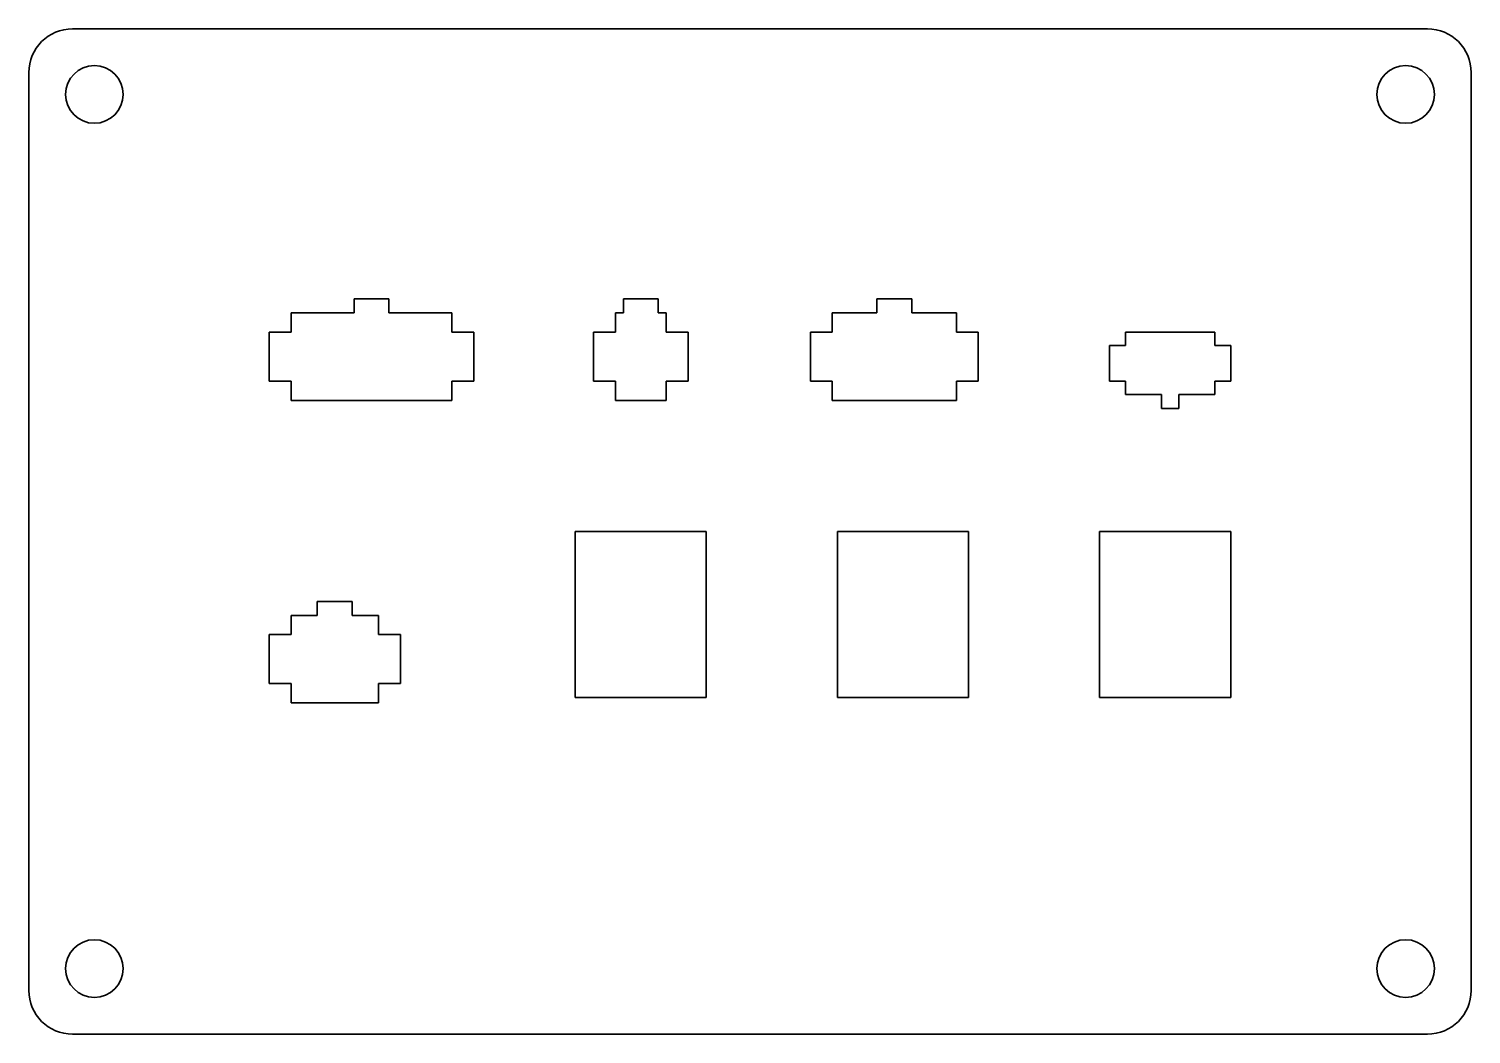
# Model space of a CAD drawing. Header units: inches. Extents: x 0 to 165, y 0 to 115.
import ezdxf

# ---------------------------------------------------------------- set-up
doc = ezdxf.new("R2010")
doc.units = ezdxf.units.IN
doc.header["$MEASUREMENT"] = 0
doc.layers.add('SIMUMAK Visible (ISO)', color=7, linetype='Continuous', lineweight=35)

# ---------------------------------------------------------------- blocks, each defined once
blk = doc.blocks.new('SIL-V025-REARPANEL01_Sheet_SIL-V025-REARPANEL01')
at = {"layer": 'SIMUMAK Visible (ISO)'}
for p, q in [((77.5, 57.5), (-77.5, 57.5)), ((-82.5, 52.5), (-82.5, -52.5)), ((82.5, -52.5), (82.5, 52.5)), ((-45.3, 25), (-45.3, 26.6)), ((-45.3, 26.6), (-41.3, 26.6)), ((-41.3, 26.6), (-41.3, 25)), ((-14.49, 25), (-14.49, 26.6)), ((-14.49, 26.6), (-10.49, 26.6)), ((-10.49, 26.6), (-10.49, 25)), ((14.51, 25), (14.51, 26.6)), ((14.51, 26.6), (18.51, 26.6)), ((18.51, 26.6), (18.51, 25)), ((-52.5, 22.8), (-52.5, 25)), ((-52.5, 25), (-45.3, 25)), ((-41.3, 25), (-34.1, 25)), ((-34.1, 25), (-34.1, 22.8)), ((-15.39, 22.8), (-15.39, 25)), ((-15.39, 25), (-14.49, 25)), ((-10.49, 25), (-9.59, 25)), ((-9.59, 25), (-9.59, 22.8)), ((9.41, 22.8), (9.41, 25)), ((9.41, 25), (14.51, 25)), ((18.51, 25), (23.61, 25)), ((23.61, 25), (23.61, 22.8)), ((-55, 22.8), (-52.5, 22.8)), ((-55, 17.2), (-55, 22.8)), ((-34.1, 22.8), (-31.6, 22.8)), ((-31.6, 22.8), (-31.6, 17.2)), ((-17.89, 22.8), (-15.39, 22.8)), ((-17.89, 17.2), (-17.89, 22.8)), ((-9.59, 22.8), (-7.09, 22.8)), ((-7.09, 22.8), (-7.09, 17.2)), ((6.91, 17.2), (6.91, 22.8)), ((6.91, 22.8), (9.41, 22.8)), ((23.61, 22.8), (26.11, 22.8)), ((26.11, 22.8), (26.11, 17.2)), ((42.95, 22.785), (53.16, 22.785)), ((42.95, 21.26), (42.95, 22.785)), ((53.16, 22.785), (53.16, 21.26)), ((41.11, 17.2), (41.11, 21.26)), ((41.11, 21.26), (42.95, 21.26)), ((53.16, 21.26), (55, 21.26)), ((55, 21.26), (55, 17.2)), ((-52.5, 17.2), (-55, 17.2)), ((-52.5, 15), (-52.5, 17.2)), ((-31.6, 17.2), (-34.1, 17.2)), ((-34.1, 17.2), (-34.1, 15)), ((-15.39, 17.2), (-17.89, 17.2)), ((-15.39, 15), (-15.39, 17.2)), ((-7.09, 17.2), (-9.59, 17.2)), ((-9.59, 17.2), (-9.59, 15)), ((9.41, 17.2), (6.91, 17.2)), ((9.41, 15), (9.41, 17.2)), ((26.11, 17.2), (23.61, 17.2)), ((23.61, 17.2), (23.61, 15)), ((42.95, 17.2), (41.11, 17.2)), ((42.95, 15.675), (42.95, 17.2)), ((55, 17.2), (53.16, 17.2)), ((53.16, 17.2), (53.16, 15.675)), ((-34.1, 15), (-52.5, 15)), ((-9.59, 15), (-15.39, 15)), ((23.61, 15), (9.41, 15)), ((47.065, 15.675), (42.95, 15.675)), ((47.065, 14.075), (47.065, 15.675)), ((53.16, 15.675), (49.045, 15.675)), ((49.045, 15.675), (49.045, 14.075)), ((49.045, 14.075), (47.065, 14.075)), ((-20, 0), (-5, 0)), ((-20, -19), (-20, 0)), ((-5, 0), (-5, -19)), ((10, 0), (25, 0)), ((10, -19), (10, 0)), ((25, 0), (25, -19)), ((40, 0), (55, 0)), ((40, -19), (40, 0)), ((55, 0), (55, -19)), ((-49.5, -9.6), (-49.5, -8)), ((-49.5, -8), (-45.5, -8)), ((-45.5, -8), (-45.5, -9.6)), ((-52.5, -11.8), (-52.5, -9.6)), ((-52.5, -9.6), (-49.5, -9.6)), ((-45.5, -9.6), (-42.5, -9.6)), ((-42.5, -9.6), (-42.5, -11.8)), ((-55, -11.8), (-52.5, -11.8)), ((-55, -17.4), (-55, -11.8)), ((-42.5, -11.8), (-40, -11.8)), ((-40, -11.8), (-40, -17.4)), ((-52.5, -17.4), (-55, -17.4)), ((-52.5, -19.6), (-52.5, -17.4)), ((-40, -17.4), (-42.5, -17.4)), ((-42.5, -17.4), (-42.5, -19.6)), ((-42.5, -19.6), (-52.5, -19.6)), ((-5, -19), (-20, -19)), ((25, -19), (10, -19)), ((55, -19), (40, -19)), ((-77.5, -57.5), (77.5, -57.5))]:
    blk.add_line(p, q, dxfattribs=at)
for centre in [(-75, 50), (75, 50), (-75, -50), (75, -50)]:
    blk.add_circle(centre, 3.3, dxfattribs=at)
at = {"layer": 'SIMUMAK Visible (ISO)', "extrusion": (0, 0, -1)}
for centre, start, end in [((77.5, 52.5), 0, 90), ((-77.5, 52.5), 90, 180), ((77.5, -52.5), 270, 360), ((-77.5, -52.5), 180, 270)]:
    blk.add_arc(centre, 5, start, end, dxfattribs=at)

msp = doc.modelspace()

# ---------------------------------------------------------------- block references
msp.add_blockref('SIL-V025-REARPANEL01_Sheet_SIL-V025-REARPANEL01', (82.5, 57.5))

doc.saveas('drawing.dxf')
